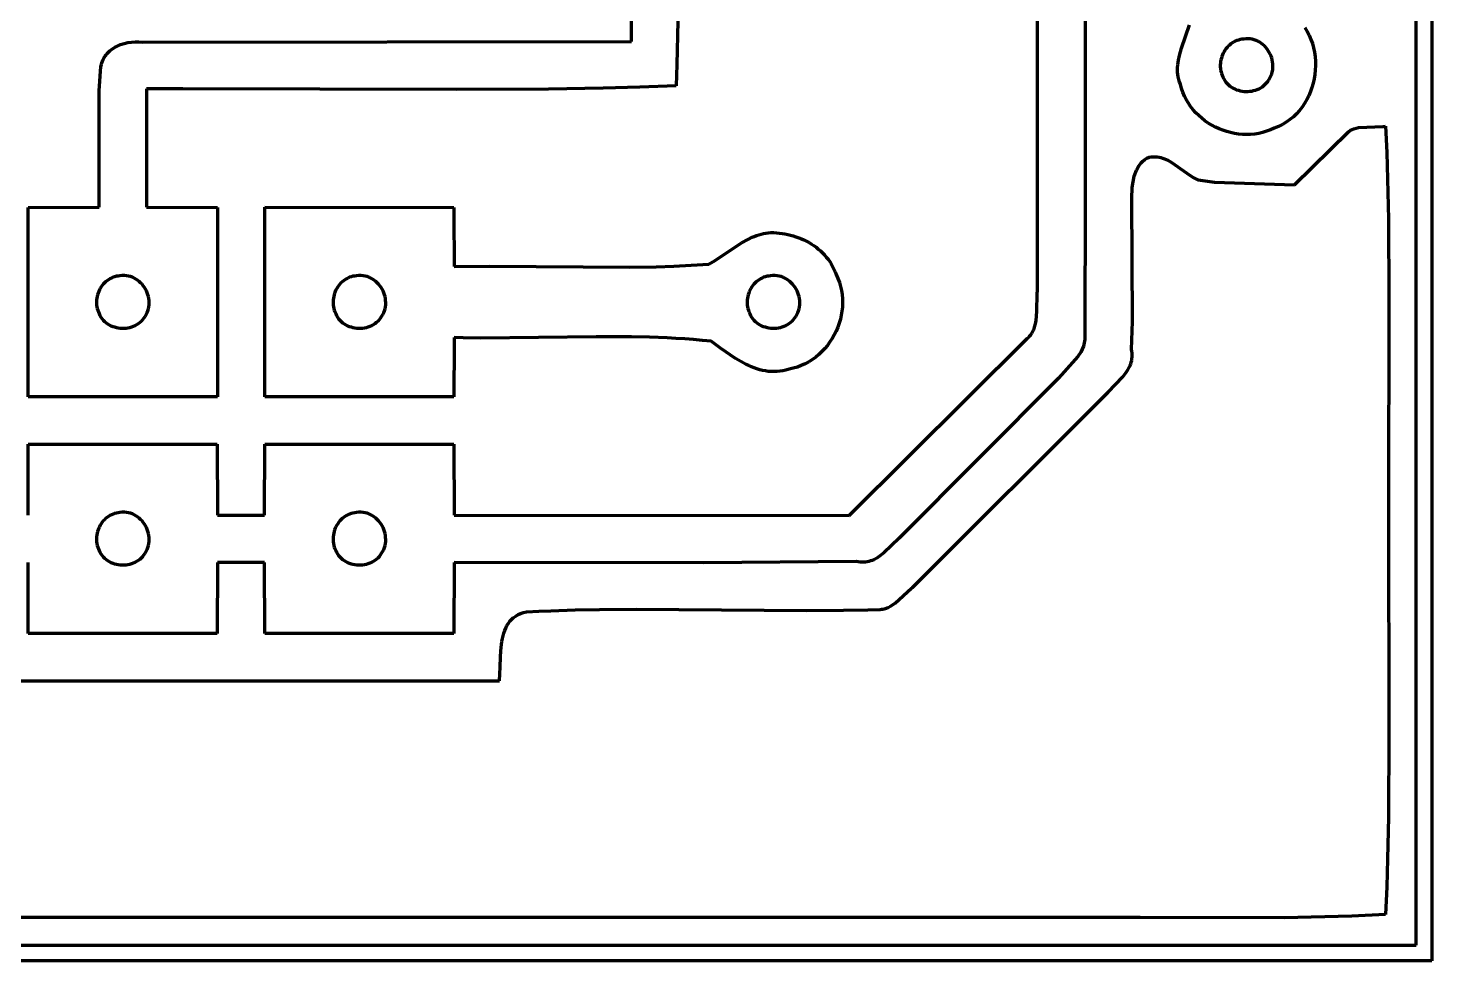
# Model space of a CAD drawing. Header units: millimetres. Extents: x 0.5 to 14.1, y 0 to 14.9.
# Drawn here: x 9.153 to 14.097, y 0.028 to 3.312 of the extents above; entities that cross this region are included whole.
import ezdxf

# ---------------------------------------------------------------- set-up
doc = ezdxf.new("R2010")
doc.units = ezdxf.units.MM
doc.layers.add('color#000000ff', color=7, linetype='CONTINUOUS', lineweight=100)

msp = doc.modelspace()

# ---------------------------------------------------------------- linework, layer by layer
at = {"layer": 'color#000000ff'}
for p, q in [((14.0972, 14.8611), (14.0972, 0.0278)), ((14.0416, 0.0834), (14.0416, 14.8055)), ((12.7084, 2.3884), (12.707, 9.6083)), ((12.8789, 9.5881), (12.8754, 2.7295)), ((11.2778, 3.2639), (11.2777, 5.4163)), ((11.4409, 3.3365), (11.4376, 3.184)), ((13.2151, 3.2405), (13.2439, 3.3236)), ((13.6501, 3.3136), (13.6581, 3.3001)), ((9.5555, 3.2616), (11.2778, 3.2639)), ((13.4043, 3.2652), (13.3989, 3.2624)), ((13.41, 3.2676), (13.4043, 3.2652)), ((13.4159, 3.2695), (13.41, 3.2676)), ((13.4219, 3.2711), (13.4159, 3.2695)), ((13.4282, 3.2721), (13.4219, 3.2711)), ((13.4347, 3.2727), (13.4282, 3.2721)), ((13.4424, 3.2736), (13.4347, 3.2727)), ((13.45, 3.2737), (13.4424, 3.2736)), ((13.4574, 3.2732), (13.45, 3.2737)), ((13.4645, 3.2721), (13.4574, 3.2732)), ((13.4715, 3.2703), (13.4645, 3.2721)), ((13.4782, 3.2679), (13.4715, 3.2703)), ((13.4846, 3.265), (13.4782, 3.2679)), ((13.4908, 3.2616), (13.4846, 3.265)), ((13.6581, 3.3001), (13.6651, 3.2861)), ((13.6651, 3.2861), (13.6711, 3.2716)), ((13.6711, 3.2716), (13.6762, 3.2568)), ((9.4234, 3.2126), (9.4271, 3.2177)), ((9.4271, 3.2177), (9.4311, 3.2225)), ((9.4311, 3.2225), (9.4354, 3.227)), ((9.4354, 3.227), (9.44, 3.2313)), ((9.44, 3.2313), (9.4449, 3.2353)), ((9.4449, 3.2353), (9.45, 3.239)), ((9.45, 3.239), (9.4553, 3.2424)), ((9.4553, 3.2424), (9.4609, 3.2456)), ((9.4609, 3.2456), (9.4666, 3.2485)), ((9.4666, 3.2485), (9.4786, 3.2535)), ((9.4786, 3.2535), (9.4911, 3.2575)), ((9.4911, 3.2575), (9.5039, 3.2604)), ((9.5039, 3.2604), (9.5169, 3.2622)), ((9.5169, 3.2622), (9.53, 3.2631)), ((9.53, 3.2631), (9.5429, 3.2628)), ((9.5429, 3.2628), (9.5555, 3.2616)), ((13.2042, 3.1987), (13.2078, 3.2154)), ((13.2078, 3.2154), (13.2151, 3.2405)), ((13.3595, 3.2174), (13.3573, 3.2117)), ((13.3621, 3.2229), (13.3595, 3.2174)), ((13.365, 3.2283), (13.3621, 3.2229)), ((13.3682, 3.2335), (13.365, 3.2283)), ((13.3718, 3.2385), (13.3682, 3.2335)), ((13.3756, 3.2432), (13.3718, 3.2385)), ((13.3797, 3.2476), (13.3756, 3.2432)), ((13.3841, 3.2518), (13.3797, 3.2476)), ((13.3888, 3.2557), (13.3841, 3.2518)), ((13.3937, 3.2592), (13.3888, 3.2557)), ((13.3989, 3.2624), (13.3937, 3.2592)), ((13.4967, 3.2577), (13.4908, 3.2616)), ((13.5022, 3.2533), (13.4967, 3.2577)), ((13.5074, 3.2486), (13.5022, 3.2533)), ((13.5123, 3.2434), (13.5074, 3.2486)), ((13.5167, 3.2379), (13.5123, 3.2434)), ((13.5208, 3.2321), (13.5167, 3.2379)), ((13.5245, 3.226), (13.5208, 3.2321)), ((13.5278, 3.2197), (13.5245, 3.226)), ((13.5306, 3.2131), (13.5278, 3.2197)), ((13.6762, 3.2568), (13.6803, 3.2417)), ((13.6803, 3.2417), (13.6834, 3.2263)), ((13.6834, 3.2263), (13.6855, 3.2108)), ((9.4035, 3.0911), (9.4093, 3.1763)), ((9.4093, 3.1763), (9.4106, 3.183)), ((9.4106, 3.183), (9.4123, 3.1895)), ((9.4123, 3.1895), (9.4145, 3.1957)), ((9.4145, 3.1957), (9.4171, 3.2016)), ((9.4171, 3.2016), (9.42, 3.2072)), ((9.42, 3.2072), (9.4234, 3.2126)), ((11.4376, 3.184), (11.4355, 3.1078)), ((13.2012, 3.165), (13.2013, 3.1734)), ((13.2015, 3.1565), (13.2012, 3.165)), ((13.2013, 3.1734), (13.2019, 3.1819)), ((13.2019, 3.1819), (13.2029, 3.1903)), ((13.2029, 3.1903), (13.2042, 3.1987)), ((13.3521, 3.1878), (13.3517, 3.1817)), ((13.3517, 3.1817), (13.3518, 3.1756)), ((13.3518, 3.1756), (13.3522, 3.1695)), ((13.3528, 3.1939), (13.3521, 3.1878)), ((13.3522, 3.1695), (13.3531, 3.1634)), ((13.3539, 3.1999), (13.3528, 3.1939)), ((13.3555, 3.2059), (13.3539, 3.1999)), ((13.3573, 3.2117), (13.3555, 3.2059)), ((13.5329, 3.2064), (13.5306, 3.2131)), ((13.5348, 3.1995), (13.5329, 3.2064)), ((13.5362, 3.1925), (13.5348, 3.1995)), ((13.537, 3.1854), (13.5362, 3.1925)), ((13.5363, 3.1641), (13.5371, 3.1712)), ((13.5373, 3.1783), (13.537, 3.1854)), ((13.5371, 3.1712), (13.5373, 3.1783)), ((13.6855, 3.2108), (13.6868, 3.1952)), ((13.687, 3.1795), (13.6864, 3.1639)), ((13.6868, 3.1952), (13.687, 3.1795)), ((13.2024, 3.148), (13.2015, 3.1565)), ((13.2038, 3.1395), (13.2024, 3.148)), ((13.2057, 3.1309), (13.2038, 3.1395)), ((13.2083, 3.1224), (13.2057, 3.1309)), ((13.2116, 3.1138), (13.2083, 3.1224)), ((13.3531, 3.1634), (13.3545, 3.1574)), ((13.3545, 3.1574), (13.3562, 3.1514)), ((13.3562, 3.1514), (13.3585, 3.1456)), ((13.3585, 3.1456), (13.3612, 3.1398)), ((13.3612, 3.1398), (13.3641, 3.1334)), ((13.3641, 3.1334), (13.3675, 3.1274)), ((13.3675, 3.1274), (13.3714, 3.1218)), ((13.3714, 3.1218), (13.3758, 3.1167)), ((13.3758, 3.1167), (13.3805, 3.1119)), ((13.5103, 3.1137), (13.5149, 3.1186)), ((13.5149, 3.1186), (13.5191, 3.124)), ((13.5191, 3.124), (13.5229, 3.1299)), ((13.5229, 3.1299), (13.5269, 3.1364)), ((13.5269, 3.1364), (13.5302, 3.1431)), ((13.5302, 3.1431), (13.5328, 3.15)), ((13.5328, 3.15), (13.5349, 3.157)), ((13.5349, 3.157), (13.5363, 3.1641)), ((13.6789, 3.1176), (13.6746, 3.1026)), ((13.6823, 3.1328), (13.6789, 3.1176)), ((13.6848, 3.1483), (13.6823, 3.1328)), ((13.6864, 3.1639), (13.6848, 3.1483)), ((9.4027, 2.681), (9.4035, 3.0911)), ((9.6978, 3.0982), (9.5691, 3.0972)), ((9.5691, 3.0972), (9.5691, 2.6814)), ((10.6633, 3.0956), (9.6978, 3.0982)), ((10.9851, 3.0971), (10.6633, 3.0956)), ((11.1782, 3.1002), (10.9851, 3.0971)), ((11.3068, 3.1034), (11.1782, 3.1002)), ((11.4355, 3.1078), (11.3068, 3.1034)), ((13.2153, 3.0995), (13.2116, 3.1138)), ((13.2199, 3.0858), (13.2153, 3.0995)), ((13.2255, 3.0725), (13.2199, 3.0858)), ((13.232, 3.0597), (13.2255, 3.0725)), ((13.3805, 3.1119), (13.3856, 3.1076)), ((13.3856, 3.1076), (13.391, 3.1038)), ((13.391, 3.1038), (13.3968, 3.1004)), ((13.3968, 3.1004), (13.4028, 3.0974)), ((13.4028, 3.0974), (13.409, 3.0948)), ((13.409, 3.0948), (13.4154, 3.0927)), ((13.4154, 3.0927), (13.422, 3.091)), ((13.422, 3.091), (13.4287, 3.0897)), ((13.4287, 3.0897), (13.4354, 3.0889)), ((13.4354, 3.0889), (13.4422, 3.0886)), ((13.4422, 3.0886), (13.4491, 3.0886)), ((13.4491, 3.0886), (13.4559, 3.0891)), ((13.4559, 3.0891), (13.4626, 3.0901)), ((13.4626, 3.0901), (13.4693, 3.0915)), ((13.4693, 3.0915), (13.4758, 3.0933)), ((13.4758, 3.0933), (13.4822, 3.0956)), ((13.4822, 3.0956), (13.4883, 3.0983)), ((13.4883, 3.0983), (13.4943, 3.1015)), ((13.4943, 3.1015), (13.4999, 3.1051)), ((13.4999, 3.1051), (13.5053, 3.1091)), ((13.5053, 3.1091), (13.5103, 3.1137)), ((13.6634, 3.0736), (13.6565, 3.0598)), ((13.6694, 3.0879), (13.6634, 3.0736)), ((13.6746, 3.1026), (13.6694, 3.0879)), ((13.2393, 3.0474), (13.232, 3.0597)), ((13.2474, 3.0356), (13.2393, 3.0474)), ((13.2562, 3.0244), (13.2474, 3.0356)), ((13.2656, 3.0138), (13.2562, 3.0244)), ((13.6306, 3.0216), (13.6202, 3.0102)), ((13.64, 3.0337), (13.6306, 3.0216)), ((13.6487, 3.0465), (13.64, 3.0337)), ((13.6565, 3.0598), (13.6487, 3.0465)), ((13.2758, 3.0037), (13.2656, 3.0138)), ((13.2865, 2.9943), (13.2758, 3.0037)), ((13.2978, 2.9855), (13.2865, 2.9943)), ((13.3095, 2.9774), (13.2978, 2.9855)), ((13.3218, 2.97), (13.3095, 2.9774)), ((13.3344, 2.9632), (13.3218, 2.97)), ((13.5708, 2.9727), (13.5564, 2.9657)), ((13.5844, 2.9807), (13.5708, 2.9727)), ((13.5971, 2.9897), (13.5844, 2.9807)), ((13.6091, 2.9995), (13.5971, 2.9897)), ((13.6202, 3.0102), (13.6091, 2.9995)), ((13.3474, 2.9572), (13.3344, 2.9632)), ((13.3607, 2.9519), (13.3474, 2.9572)), ((13.3743, 2.9474), (13.3607, 2.9519)), ((13.3881, 2.9436), (13.3743, 2.9474)), ((13.4021, 2.9407), (13.3881, 2.9436)), ((13.4162, 2.9386), (13.4021, 2.9407)), ((13.4304, 2.9373), (13.4162, 2.9386)), ((13.4446, 2.9368), (13.4304, 2.9373)), ((13.4588, 2.9373), (13.4446, 2.9368)), ((13.473, 2.9387), (13.4588, 2.9373)), ((13.487, 2.941), (13.473, 2.9387)), ((13.5009, 2.9442), (13.487, 2.941)), ((13.5146, 2.9484), (13.5009, 2.9442)), ((13.5281, 2.9536), (13.5146, 2.9484)), ((13.5413, 2.9598), (13.5281, 2.9536)), ((13.5564, 2.9657), (13.5413, 2.9598)), ((13.6133, 2.7593), (13.8033, 2.9463)), ((13.8033, 2.9463), (13.8108, 2.9523)), ((13.8108, 2.9523), (13.8224, 2.9575)), ((13.8224, 2.9575), (13.8387, 2.9619)), ((13.8387, 2.9619), (13.9253, 2.9656)), ((13.9253, 2.9656), (13.9337, 2.9665)), ((13.9337, 2.9665), (13.9379, 2.8731)), ((13.9379, 2.8731), (13.9411, 2.7797)), ((13.0561, 2.8112), (13.0647, 2.8267)), ((13.0647, 2.8267), (13.0728, 2.8371)), ((13.0728, 2.8371), (13.0789, 2.8433)), ((13.0789, 2.8433), (13.0858, 2.8489)), ((13.0858, 2.8489), (13.0933, 2.8537)), ((13.0933, 2.8537), (13.1015, 2.8577)), ((13.1015, 2.8577), (13.1088, 2.8586)), ((13.1088, 2.8586), (13.1159, 2.8589)), ((13.1159, 2.8589), (13.1228, 2.8587)), ((13.1228, 2.8587), (13.1295, 2.8581)), ((13.1295, 2.8581), (13.1361, 2.857)), ((13.1361, 2.857), (13.1425, 2.8556)), ((13.1425, 2.8556), (13.1487, 2.8537)), ((13.1487, 2.8537), (13.1549, 2.8516)), ((13.1549, 2.8516), (13.1668, 2.8463)), ((13.1668, 2.8463), (13.1783, 2.8399)), ((13.1783, 2.8399), (13.2334, 2.8008)), ((13.042, 2.7506), (13.0484, 2.7901)), ((13.0484, 2.7901), (13.0561, 2.8112)), ((13.2334, 2.8008), (13.2561, 2.7861)), ((13.2561, 2.7861), (13.2679, 2.7798)), ((13.2679, 2.7798), (13.274, 2.7771)), ((13.274, 2.7771), (13.332, 2.7694)), ((13.332, 2.7694), (13.6133, 2.7593)), ((13.9411, 2.7797), (13.9442, 2.6395)), ((12.8754, 2.7295), (12.875, 2.2214)), ((13.0408, 2.7113), (13.042, 2.7506)), ((9.1528, 2.6801), (9.4027, 2.681)), ((9.1528, 2.0139), (9.1528, 2.6801)), ((9.5691, 2.6814), (9.8195, 2.6801)), ((9.8195, 2.6801), (9.8194, 2.0139)), ((9.9861, 2.0139), (9.9862, 2.6806)), ((9.9862, 2.6806), (10.6522, 2.6805)), ((10.6522, 2.6805), (10.6522, 2.6749)), ((10.6522, 2.6749), (10.6522, 2.669)), ((13.0422, 2.2789), (13.0408, 2.7113)), ((10.6522, 2.669), (10.6523, 2.6562)), ((10.6523, 2.6562), (10.6524, 2.6424)), ((10.6524, 2.6424), (10.6527, 2.6123)), ((13.9442, 2.6395), (13.9459, 2.3591)), ((10.6527, 2.6123), (10.6534, 2.5176)), ((11.6873, 2.5677), (11.7025, 2.575)), ((11.7025, 2.575), (11.7102, 2.5783)), ((11.7102, 2.5783), (11.7181, 2.5813)), ((11.7181, 2.5813), (11.7261, 2.5839)), ((11.7261, 2.5839), (11.7342, 2.5863)), ((11.7342, 2.5863), (11.7425, 2.5882)), ((11.7425, 2.5882), (11.7509, 2.5898)), ((11.7509, 2.5898), (11.7595, 2.591)), ((11.7595, 2.591), (11.7683, 2.5917)), ((11.7683, 2.5917), (11.7783, 2.5915)), ((11.7783, 2.5915), (11.7883, 2.591)), ((11.7883, 2.591), (11.7983, 2.5901)), ((11.7983, 2.5901), (11.8082, 2.5888)), ((11.8082, 2.5888), (11.8182, 2.5872)), ((11.8182, 2.5872), (11.8281, 2.5852)), ((11.8281, 2.5852), (11.8379, 2.5828)), ((11.8379, 2.5828), (11.8477, 2.5801)), ((11.8477, 2.5801), (11.8573, 2.577)), ((11.8573, 2.577), (11.8668, 2.5736)), ((11.8668, 2.5736), (11.8762, 2.5698)), ((11.5722, 2.4934), (11.6651, 2.5551)), ((11.6651, 2.5551), (11.6873, 2.5677)), ((11.8762, 2.5698), (11.8854, 2.5657)), ((11.8854, 2.5657), (11.8944, 2.5613)), ((11.8944, 2.5613), (11.9032, 2.5564)), ((11.9032, 2.5564), (11.9118, 2.5513)), ((11.9118, 2.5513), (11.9201, 2.5458)), ((11.9201, 2.5458), (11.9282, 2.5399)), ((11.9282, 2.5399), (11.936, 2.5338)), ((11.936, 2.5338), (11.9436, 2.5273)), ((11.9436, 2.5273), (11.9508, 2.5204)), ((10.6534, 2.5176), (10.6535, 2.5033)), ((10.6535, 2.5033), (10.6536, 2.49)), ((10.6536, 2.49), (10.6537, 2.4838)), ((10.6537, 2.4838), (10.6537, 2.4779)), ((10.6537, 2.4779), (10.6538, 2.4723)), ((10.6538, 2.4723), (10.7774, 2.4737)), ((10.7774, 2.4737), (11.2722, 2.47)), ((11.3648, 2.4716), (11.4266, 2.4737)), ((11.4266, 2.4737), (11.4883, 2.4768)), ((11.4883, 2.4768), (11.55, 2.4811)), ((11.55, 2.4811), (11.5722, 2.4934)), ((11.9508, 2.5204), (11.9577, 2.5132)), ((11.9577, 2.5132), (11.9642, 2.5057)), ((11.9642, 2.5057), (11.9704, 2.4979)), ((11.9704, 2.4979), (11.9761, 2.4897)), ((11.9761, 2.4897), (11.9815, 2.4812)), ((11.9815, 2.4812), (11.9865, 2.4724)), ((11.9865, 2.4724), (11.991, 2.4633)), ((9.4354, 2.4259), (9.4305, 2.4223)), ((9.4406, 2.429), (9.4354, 2.4259)), ((9.446, 2.4318), (9.4406, 2.429)), ((9.4517, 2.4342), (9.446, 2.4318)), ((9.4575, 2.4362), (9.4517, 2.4342)), ((9.4636, 2.4377), (9.4575, 2.4362)), ((9.4699, 2.4388), (9.4636, 2.4377)), ((9.4763, 2.4394), (9.4699, 2.4388)), ((9.4841, 2.4402), (9.4763, 2.4394)), ((9.4917, 2.4404), (9.4841, 2.4402)), ((9.499, 2.4399), (9.4917, 2.4404)), ((9.5062, 2.4387), (9.499, 2.4399)), ((9.5132, 2.437), (9.5062, 2.4387)), ((9.5199, 2.4346), (9.5132, 2.437)), ((9.5263, 2.4317), (9.5199, 2.4346)), ((9.5325, 2.4283), (9.5263, 2.4317)), ((9.5383, 2.4244), (9.5325, 2.4283)), ((9.5439, 2.42), (9.5383, 2.4244)), ((10.2687, 2.4259), (10.2638, 2.4223)), ((10.2739, 2.429), (10.2687, 2.4259)), ((10.2793, 2.4318), (10.2739, 2.429)), ((10.285, 2.4342), (10.2793, 2.4318)), ((10.2909, 2.4362), (10.285, 2.4342)), ((10.2969, 2.4377), (10.2909, 2.4362)), ((10.3032, 2.4388), (10.2969, 2.4377)), ((10.3097, 2.4394), (10.3032, 2.4388)), ((10.3174, 2.4402), (10.3097, 2.4394)), ((10.325, 2.4404), (10.3174, 2.4402)), ((10.3324, 2.4399), (10.325, 2.4404)), ((10.3395, 2.4387), (10.3324, 2.4399)), ((10.3465, 2.437), (10.3395, 2.4387)), ((10.3532, 2.4346), (10.3465, 2.437)), ((10.3596, 2.4317), (10.3532, 2.4346)), ((10.3658, 2.4283), (10.3596, 2.4317)), ((10.3717, 2.4244), (10.3658, 2.4283)), ((10.3772, 2.42), (10.3717, 2.4244)), ((11.2722, 2.47), (11.3648, 2.4716)), ((11.7271, 2.4259), (11.7221, 2.4223)), ((11.7322, 2.429), (11.7271, 2.4259)), ((11.7377, 2.4318), (11.7322, 2.429)), ((11.7433, 2.4342), (11.7377, 2.4318)), ((11.7492, 2.4362), (11.7433, 2.4342)), ((11.7553, 2.4377), (11.7492, 2.4362)), ((11.7615, 2.4388), (11.7553, 2.4377)), ((11.768, 2.4394), (11.7615, 2.4388)), ((11.7758, 2.4402), (11.768, 2.4394)), ((11.7833, 2.4404), (11.7758, 2.4402)), ((11.7907, 2.4399), (11.7833, 2.4404)), ((11.7979, 2.4387), (11.7907, 2.4399)), ((11.8048, 2.437), (11.7979, 2.4387)), ((11.8115, 2.4346), (11.8048, 2.437)), ((11.818, 2.4317), (11.8115, 2.4346)), ((11.8241, 2.4283), (11.818, 2.4317)), ((11.83, 2.4244), (11.8241, 2.4283)), ((11.8355, 2.42), (11.83, 2.4244)), ((11.991, 2.4633), (11.995, 2.4538)), ((11.995, 2.4538), (11.9986, 2.4441)), ((11.9986, 2.4441), (12.005, 2.4304)), ((12.005, 2.4304), (12.0103, 2.4165)), ((9.399, 2.3784), (9.3971, 2.3725)), ((9.4012, 2.3841), (9.399, 2.3784)), ((9.4038, 2.3896), (9.4012, 2.3841)), ((9.4067, 2.395), (9.4038, 2.3896)), ((9.4099, 2.4002), (9.4067, 2.395)), ((9.4134, 2.4051), (9.4099, 2.4002)), ((9.4173, 2.4099), (9.4134, 2.4051)), ((9.4214, 2.4143), (9.4173, 2.4099)), ((9.4258, 2.4185), (9.4214, 2.4143)), ((9.4305, 2.4223), (9.4258, 2.4185)), ((9.5491, 2.4152), (9.5439, 2.42)), ((9.5539, 2.4101), (9.5491, 2.4152)), ((9.5584, 2.4046), (9.5539, 2.4101)), ((9.5625, 2.3988), (9.5584, 2.4046)), ((9.5662, 2.3927), (9.5625, 2.3988)), ((9.5695, 2.3864), (9.5662, 2.3927)), ((9.5723, 2.3798), (9.5695, 2.3864)), ((9.5746, 2.3731), (9.5723, 2.3798)), ((10.2323, 2.3784), (10.2305, 2.3725)), ((10.2345, 2.3841), (10.2323, 2.3784)), ((10.2371, 2.3896), (10.2345, 2.3841)), ((10.24, 2.395), (10.2371, 2.3896)), ((10.2432, 2.4002), (10.24, 2.395)), ((10.2468, 2.4051), (10.2432, 2.4002)), ((10.2506, 2.4099), (10.2468, 2.4051)), ((10.2547, 2.4143), (10.2506, 2.4099)), ((10.2591, 2.4185), (10.2547, 2.4143)), ((10.2638, 2.4223), (10.2591, 2.4185)), ((10.3824, 2.4152), (10.3772, 2.42)), ((10.3873, 2.4101), (10.3824, 2.4152)), ((10.3918, 2.4046), (10.3873, 2.4101)), ((10.3958, 2.3988), (10.3918, 2.4046)), ((10.3995, 2.3927), (10.3958, 2.3988)), ((10.4028, 2.3864), (10.3995, 2.3927)), ((10.4056, 2.3798), (10.4028, 2.3864)), ((10.408, 2.3731), (10.4056, 2.3798)), ((11.6907, 2.3784), (11.6888, 2.3725)), ((11.6929, 2.3841), (11.6907, 2.3784)), ((11.6954, 2.3896), (11.6929, 2.3841)), ((11.6983, 2.395), (11.6954, 2.3896)), ((11.7016, 2.4002), (11.6983, 2.395)), ((11.7051, 2.4051), (11.7016, 2.4002)), ((11.7089, 2.4099), (11.7051, 2.4051)), ((11.713, 2.4143), (11.7089, 2.4099)), ((11.7174, 2.4185), (11.713, 2.4143)), ((11.7221, 2.4223), (11.7174, 2.4185)), ((11.8407, 2.4152), (11.8355, 2.42)), ((11.8456, 2.4101), (11.8407, 2.4152)), ((11.8501, 2.4046), (11.8456, 2.4101)), ((11.8542, 2.3988), (11.8501, 2.4046)), ((11.8579, 2.3927), (11.8542, 2.3988)), ((11.8611, 2.3864), (11.8579, 2.3927)), ((11.8639, 2.3798), (11.8611, 2.3864)), ((11.8663, 2.3731), (11.8639, 2.3798)), ((12.0103, 2.4165), (12.0145, 2.4024)), ((12.0145, 2.4024), (12.0178, 2.388)), ((12.0178, 2.388), (12.02, 2.3735)), ((12.02, 2.3735), (12.0213, 2.359)), ((12.7055, 2.3141), (12.7069, 2.3767)), ((12.7069, 2.3767), (12.7084, 2.3884)), ((9.3937, 2.3545), (9.3934, 2.3484)), ((9.3934, 2.3484), (9.3934, 2.3423)), ((9.3934, 2.3423), (9.3939, 2.3361)), ((9.3945, 2.3606), (9.3937, 2.3545)), ((9.3939, 2.3361), (9.3948, 2.3301)), ((9.3956, 2.3666), (9.3945, 2.3606)), ((9.3948, 2.3301), (9.3961, 2.324)), ((9.3971, 2.3725), (9.3956, 2.3666)), ((9.3961, 2.324), (9.3979, 2.3181)), ((9.5765, 2.3662), (9.5746, 2.3731)), ((9.5779, 2.3592), (9.5765, 2.3662)), ((9.5765, 2.3237), (9.5779, 2.3307)), ((9.5787, 2.3521), (9.5779, 2.3592)), ((9.5779, 2.3307), (9.5788, 2.3378)), ((9.579, 2.345), (9.5787, 2.3521)), ((9.5788, 2.3378), (9.579, 2.345)), ((10.2271, 2.3545), (10.2267, 2.3484)), ((10.2267, 2.3484), (10.2268, 2.3423)), ((10.2268, 2.3423), (10.2272, 2.3361)), ((10.2278, 2.3606), (10.2271, 2.3545)), ((10.2272, 2.3361), (10.2281, 2.3301)), ((10.229, 2.3666), (10.2278, 2.3606)), ((10.2281, 2.3301), (10.2295, 2.324)), ((10.2305, 2.3725), (10.229, 2.3666)), ((10.2295, 2.324), (10.2312, 2.3181)), ((10.4098, 2.3662), (10.408, 2.3731)), ((10.4112, 2.3592), (10.4098, 2.3662)), ((10.4099, 2.3237), (10.4113, 2.3307)), ((10.412, 2.3521), (10.4112, 2.3592)), ((10.4113, 2.3307), (10.4121, 2.3378)), ((10.4123, 2.345), (10.412, 2.3521)), ((10.4121, 2.3378), (10.4123, 2.345)), ((11.6854, 2.3545), (11.6851, 2.3484)), ((11.6851, 2.3484), (11.6851, 2.3423)), ((11.6851, 2.3423), (11.6856, 2.3361)), ((11.6862, 2.3606), (11.6854, 2.3545)), ((11.6856, 2.3361), (11.6865, 2.3301)), ((11.6873, 2.3666), (11.6862, 2.3606)), ((11.6865, 2.3301), (11.6878, 2.324)), ((11.6888, 2.3725), (11.6873, 2.3666)), ((11.6878, 2.324), (11.6896, 2.3181)), ((11.8681, 2.3662), (11.8663, 2.3731)), ((11.8695, 2.3592), (11.8681, 2.3662)), ((11.8682, 2.3237), (11.8696, 2.3307)), ((11.8704, 2.3521), (11.8695, 2.3592)), ((11.8696, 2.3307), (11.8704, 2.3378)), ((11.8707, 2.345), (11.8704, 2.3521)), ((11.8704, 2.3378), (11.8707, 2.345)), ((12.0209, 2.3297), (12.0193, 2.3152)), ((12.0216, 2.3444), (12.0209, 2.3297)), ((12.0213, 2.359), (12.0216, 2.3444)), ((13.9459, 2.3591), (13.9445, 1.6111)), ((9.3979, 2.3181), (9.4001, 2.3122)), ((9.4001, 2.3122), (9.4028, 2.3065)), ((9.4028, 2.3065), (9.4058, 2.3001)), ((9.4058, 2.3001), (9.4092, 2.294)), ((9.4092, 2.294), (9.4131, 2.2885)), ((9.4131, 2.2885), (9.4174, 2.2833)), ((9.4174, 2.2833), (9.4222, 2.2786)), ((9.4222, 2.2786), (9.4273, 2.2743)), ((9.5416, 2.2717), (9.547, 2.2758)), ((9.547, 2.2758), (9.552, 2.2803)), ((9.552, 2.2803), (9.5566, 2.2853)), ((9.5566, 2.2853), (9.5608, 2.2907)), ((9.5608, 2.2907), (9.5646, 2.2966)), ((9.5646, 2.2966), (9.5686, 2.3031)), ((9.5686, 2.3031), (9.5719, 2.3098)), ((9.5719, 2.3098), (9.5745, 2.3167)), ((9.5745, 2.3167), (9.5765, 2.3237)), ((10.2312, 2.3181), (10.2335, 2.3122)), ((10.2335, 2.3122), (10.2362, 2.3065)), ((10.2362, 2.3065), (10.2391, 2.3001)), ((10.2391, 2.3001), (10.2425, 2.294)), ((10.2425, 2.294), (10.2464, 2.2885)), ((10.2464, 2.2885), (10.2508, 2.2833)), ((10.2508, 2.2833), (10.2555, 2.2786)), ((10.2555, 2.2786), (10.2606, 2.2743)), ((10.3749, 2.2717), (10.3803, 2.2758)), ((10.3803, 2.2758), (10.3853, 2.2803)), ((10.3853, 2.2803), (10.3899, 2.2853)), ((10.3899, 2.2853), (10.3942, 2.2907)), ((10.3942, 2.2907), (10.3979, 2.2966)), ((10.3979, 2.2966), (10.4019, 2.3031)), ((10.4019, 2.3031), (10.4052, 2.3098)), ((10.4052, 2.3098), (10.4078, 2.3167)), ((10.4078, 2.3167), (10.4099, 2.3237)), ((11.6896, 2.3181), (11.6918, 2.3122)), ((11.6918, 2.3122), (11.6945, 2.3065)), ((11.6945, 2.3065), (11.6974, 2.3001)), ((11.6974, 2.3001), (11.7009, 2.294)), ((11.7009, 2.294), (11.7048, 2.2885)), ((11.7048, 2.2885), (11.7091, 2.2833)), ((11.7091, 2.2833), (11.7138, 2.2786)), ((11.7138, 2.2786), (11.7189, 2.2743)), ((11.8333, 2.2717), (11.8386, 2.2758)), ((11.8386, 2.2758), (11.8436, 2.2803)), ((11.8436, 2.2803), (11.8483, 2.2853)), ((11.8483, 2.2853), (11.8525, 2.2907)), ((11.8525, 2.2907), (11.8563, 2.2966)), ((11.8563, 2.2966), (11.8602, 2.3031)), ((11.8602, 2.3031), (11.8635, 2.3098)), ((11.8635, 2.3098), (11.8662, 2.3167)), ((11.8662, 2.3167), (11.8682, 2.3237)), ((12.0136, 2.2864), (12.0094, 2.2723)), ((12.0169, 2.3007), (12.0136, 2.2864)), ((12.0193, 2.3152), (12.0169, 2.3007)), ((12.7011, 2.2706), (12.7033, 2.2827)), ((12.7033, 2.2827), (12.7055, 2.3141)), ((13.0388, 2.1807), (13.0422, 2.2789)), ((9.4273, 2.2743), (9.4327, 2.2705)), ((9.4327, 2.2705), (9.4385, 2.267)), ((9.4385, 2.267), (9.4444, 2.264)), ((9.4444, 2.264), (9.4507, 2.2615)), ((9.4507, 2.2615), (9.4571, 2.2594)), ((9.4571, 2.2594), (9.4636, 2.2577)), ((9.4636, 2.2577), (9.4703, 2.2564)), ((9.4703, 2.2564), (9.4771, 2.2556)), ((9.4771, 2.2556), (9.4839, 2.2552)), ((9.4839, 2.2552), (9.4908, 2.2553)), ((9.4908, 2.2553), (9.4976, 2.2558)), ((9.4976, 2.2558), (9.5043, 2.2567)), ((9.5043, 2.2567), (9.511, 2.2581)), ((9.511, 2.2581), (9.5175, 2.26)), ((9.5175, 2.26), (9.5239, 2.2622)), ((9.5239, 2.2622), (9.53, 2.265)), ((9.53, 2.265), (9.5359, 2.2681)), ((9.5359, 2.2681), (9.5416, 2.2717)), ((10.2606, 2.2743), (10.266, 2.2705)), ((10.266, 2.2705), (10.2718, 2.267)), ((10.2718, 2.267), (10.2778, 2.264)), ((10.2778, 2.264), (10.284, 2.2615)), ((10.284, 2.2615), (10.2904, 2.2594)), ((10.2904, 2.2594), (10.297, 2.2577)), ((10.297, 2.2577), (10.3037, 2.2564)), ((10.3037, 2.2564), (10.3104, 2.2556)), ((10.3104, 2.2556), (10.3173, 2.2552)), ((10.3173, 2.2552), (10.3241, 2.2553)), ((10.3241, 2.2553), (10.3309, 2.2558)), ((10.3309, 2.2558), (10.3376, 2.2567)), ((10.3376, 2.2567), (10.3443, 2.2581)), ((10.3443, 2.2581), (10.3508, 2.26)), ((10.3508, 2.26), (10.3572, 2.2622)), ((10.3572, 2.2622), (10.3633, 2.265)), ((10.3633, 2.265), (10.3693, 2.2681)), ((10.3693, 2.2681), (10.3749, 2.2717)), ((11.7189, 2.2743), (11.7244, 2.2705)), ((11.7244, 2.2705), (11.7301, 2.267)), ((11.7301, 2.267), (11.7361, 2.264)), ((11.7361, 2.264), (11.7423, 2.2615)), ((11.7423, 2.2615), (11.7487, 2.2594)), ((11.7487, 2.2594), (11.7553, 2.2577)), ((11.7553, 2.2577), (11.762, 2.2564)), ((11.762, 2.2564), (11.7688, 2.2556)), ((11.7688, 2.2556), (11.7756, 2.2552)), ((11.7756, 2.2552), (11.7824, 2.2553)), ((11.7824, 2.2553), (11.7892, 2.2558)), ((11.7892, 2.2558), (11.796, 2.2567)), ((11.796, 2.2567), (11.8026, 2.2581)), ((11.8026, 2.2581), (11.8092, 2.26)), ((11.8092, 2.26), (11.8155, 2.2622)), ((11.8155, 2.2622), (11.8217, 2.265)), ((11.8217, 2.265), (11.8276, 2.2681)), ((11.8276, 2.2681), (11.8333, 2.2717)), ((11.9922, 2.2317), (11.9849, 2.2189)), ((11.9987, 2.2449), (11.9922, 2.2317)), ((12.0045, 2.2585), (11.9987, 2.2449)), ((12.0094, 2.2723), (12.0045, 2.2585)), ((12.6759, 2.2227), (12.6803, 2.2274)), ((12.6803, 2.2274), (12.6842, 2.2322)), ((12.6842, 2.2322), (12.6878, 2.2372)), ((12.6878, 2.2372), (12.6909, 2.2424)), ((12.6909, 2.2424), (12.6936, 2.2478)), ((12.6936, 2.2478), (12.6959, 2.2533)), ((12.6959, 2.2533), (12.698, 2.2589)), ((12.698, 2.2589), (12.7011, 2.2706)), ((10.6532, 2.184), (10.653, 2.154)), ((10.6533, 2.1979), (10.6532, 2.184)), ((10.6535, 2.2106), (10.6533, 2.1979)), ((10.6536, 2.2221), (10.6535, 2.2165)), ((10.6535, 2.2165), (10.6535, 2.2106)), ((10.6848, 2.2214), (10.6536, 2.2221)), ((10.7472, 2.2206), (10.6848, 2.2214)), ((11.1535, 2.2251), (10.7472, 2.2206)), ((11.2784, 2.2247), (11.1535, 2.2251)), ((11.3408, 2.2233), (11.2784, 2.2247)), ((11.4032, 2.2209), (11.3408, 2.2233)), ((11.4343, 2.2192), (11.4032, 2.2209)), ((11.4654, 2.2172), (11.4343, 2.2192)), ((11.4966, 2.2148), (11.4654, 2.2172)), ((11.5277, 2.2121), (11.4966, 2.2148)), ((11.5587, 2.2089), (11.5277, 2.2121)), ((11.592, 2.1846), (11.5587, 2.2089)), ((11.6445, 2.1486), (11.592, 2.1846)), ((11.9588, 2.1834), (11.9487, 2.1727)), ((11.9682, 2.1947), (11.9588, 2.1834)), ((11.9769, 2.2066), (11.9682, 2.1947)), ((11.9849, 2.2189), (11.9769, 2.2066)), ((12.0445, 1.5953), (12.671, 2.2183)), ((12.671, 2.2183), (12.6759, 2.2227)), ((12.8655, 2.1809), (12.8602, 2.1704)), ((12.8698, 2.1918), (12.8655, 2.1809)), ((12.8715, 2.1974), (12.8698, 2.1918)), ((12.8729, 2.2032), (12.8715, 2.1974)), ((12.8739, 2.2091), (12.8729, 2.2032)), ((12.8746, 2.2152), (12.8739, 2.2091)), ((12.875, 2.2214), (12.8746, 2.2152)), ((13.0402, 2.1737), (13.0388, 2.1807)), ((10.653, 2.154), (10.6521, 2.0593)), ((11.6627, 2.1377), (11.6445, 2.1486)), ((11.6813, 2.1278), (11.6627, 2.1377)), ((11.6907, 2.1233), (11.6813, 2.1278)), ((11.8896, 2.1297), (11.8761, 2.1235)), ((11.9025, 2.1367), (11.8896, 2.1297)), ((11.9149, 2.1446), (11.9025, 2.1367)), ((11.9268, 2.1532), (11.9149, 2.1446)), ((11.9381, 2.1626), (11.9268, 2.1532)), ((11.9487, 2.1727), (11.9381, 2.1626)), ((12.8505, 2.1555), (12.802, 2.101)), ((12.8602, 2.1704), (12.8505, 2.1555)), ((13.0345, 2.1243), (13.0366, 2.13)), ((13.0366, 2.13), (13.0383, 2.1357)), ((13.0383, 2.1357), (13.0397, 2.1417)), ((13.0397, 2.1417), (13.0407, 2.1477)), ((13.041, 2.167), (13.0402, 2.1737)), ((13.0407, 2.1477), (13.0412, 2.154)), ((13.0413, 2.1604), (13.041, 2.167)), ((13.0412, 2.154), (13.0413, 2.1604)), ((11.7003, 2.1191), (11.6907, 2.1233)), ((11.7099, 2.1153), (11.7003, 2.1191)), ((11.7196, 2.112), (11.7099, 2.1153)), ((11.7294, 2.109), (11.7196, 2.112)), ((11.7394, 2.1066), (11.7294, 2.109)), ((11.7494, 2.1046), (11.7394, 2.1066)), ((11.7595, 2.1032), (11.7494, 2.1046)), ((11.7697, 2.1023), (11.7595, 2.1032)), ((11.78, 2.1021), (11.7697, 2.1023)), ((11.7903, 2.1025), (11.78, 2.1021)), ((11.8008, 2.1035), (11.7903, 2.1025)), ((11.8114, 2.1052), (11.8008, 2.1035)), ((11.8221, 2.1077), (11.8114, 2.1052)), ((11.8329, 2.1109), (11.8221, 2.1077)), ((11.8477, 2.1141), (11.8329, 2.1109)), ((11.8622, 2.1183), (11.8477, 2.1141)), ((11.8761, 2.1235), (11.8622, 2.1183)), ((12.7823, 2.0791), (12.2203, 1.5157)), ((12.802, 2.101), (12.7823, 2.0791)), ((12.9565, 2.0297), (13.0082, 2.0834)), ((13.0082, 2.0834), (13.0197, 2.098)), ((13.0197, 2.098), (13.0264, 2.1082)), ((13.0264, 2.1082), (13.0321, 2.1188)), ((13.0321, 2.1188), (13.0345, 2.1243)), ((10.6519, 2.0317), (10.6518, 2.0255)), ((10.652, 2.045), (10.6519, 2.0317)), ((10.6521, 2.0593), (10.652, 2.045)), ((12.268, 1.3428), (12.9565, 2.0297)), ((9.8194, 2.0139), (9.1528, 2.0139)), ((10.6517, 2.014), (9.9861, 2.0139)), ((10.6518, 2.0195), (10.6517, 2.014)), ((10.6518, 2.0255), (10.6518, 2.0195)), ((9.1523, 1.5972), (9.1532, 1.8472)), ((9.1532, 1.8472), (9.8189, 1.8472)), ((9.8189, 1.8472), (9.8199, 1.5972)), ((9.9856, 1.5972), (9.9865, 1.8472)), ((9.9865, 1.8472), (10.6523, 1.8472)), ((10.6523, 1.8472), (10.6532, 1.5972)), ((9.4258, 1.5852), (9.4214, 1.581)), ((9.4305, 1.589), (9.4258, 1.5852)), ((9.4354, 1.5925), (9.4305, 1.589)), ((9.4406, 1.5957), (9.4354, 1.5925)), ((9.446, 1.5985), (9.4406, 1.5957)), ((9.4517, 1.6009), (9.446, 1.5985)), ((9.4575, 1.6029), (9.4517, 1.6009)), ((9.4636, 1.6044), (9.4575, 1.6029)), ((9.4699, 1.6055), (9.4636, 1.6044)), ((9.4763, 1.606), (9.4699, 1.6055)), ((9.4841, 1.6069), (9.4763, 1.606)), ((9.4917, 1.6071), (9.4841, 1.6069)), ((9.499, 1.6066), (9.4917, 1.6071)), ((9.5062, 1.6054), (9.499, 1.6066)), ((9.5132, 1.6036), (9.5062, 1.6054)), ((9.5199, 1.6013), (9.5132, 1.6036)), ((9.5263, 1.5984), (9.5199, 1.6013)), ((9.5325, 1.5949), (9.5263, 1.5984)), ((9.5383, 1.591), (9.5325, 1.5949)), ((9.5439, 1.5867), (9.5383, 1.591)), ((9.5491, 1.5819), (9.5439, 1.5867)), ((9.8199, 1.5972), (9.9856, 1.5972)), ((10.2591, 1.5852), (10.2547, 1.581)), ((10.2638, 1.589), (10.2591, 1.5852)), ((10.2687, 1.5925), (10.2638, 1.589)), ((10.2739, 1.5957), (10.2687, 1.5925)), ((10.2793, 1.5985), (10.2739, 1.5957)), ((10.285, 1.6009), (10.2793, 1.5985)), ((10.2909, 1.6029), (10.285, 1.6009)), ((10.2969, 1.6044), (10.2909, 1.6029)), ((10.3032, 1.6055), (10.2969, 1.6044)), ((10.3097, 1.606), (10.3032, 1.6055)), ((10.3174, 1.6069), (10.3097, 1.606)), ((10.325, 1.6071), (10.3174, 1.6069)), ((10.3324, 1.6066), (10.325, 1.6071)), ((10.3395, 1.6054), (10.3324, 1.6066)), ((10.3465, 1.6036), (10.3395, 1.6054)), ((10.3532, 1.6013), (10.3465, 1.6036)), ((10.3596, 1.5984), (10.3532, 1.6013)), ((10.3658, 1.5949), (10.3596, 1.5984)), ((10.3717, 1.591), (10.3658, 1.5949)), ((10.3772, 1.5867), (10.3717, 1.591)), ((10.3824, 1.5819), (10.3772, 1.5867)), ((10.6532, 1.5972), (12.0445, 1.5953)), ((13.9445, 1.6111), (13.9459, 0.8275)), ((9.3956, 1.5333), (9.3945, 1.5273)), ((9.3971, 1.5392), (9.3956, 1.5333)), ((9.399, 1.545), (9.3971, 1.5392)), ((9.4012, 1.5507), (9.399, 1.545)), ((9.4038, 1.5563), (9.4012, 1.5507)), ((9.4067, 1.5617), (9.4038, 1.5563)), ((9.4099, 1.5668), (9.4067, 1.5617)), ((9.4134, 1.5718), (9.4099, 1.5668)), ((9.4173, 1.5765), (9.4134, 1.5718)), ((9.4214, 1.581), (9.4173, 1.5765)), ((9.5539, 1.5768), (9.5491, 1.5819)), ((9.5584, 1.5713), (9.5539, 1.5768)), ((9.5625, 1.5655), (9.5584, 1.5713)), ((9.5662, 1.5594), (9.5625, 1.5655)), ((9.5695, 1.553), (9.5662, 1.5594)), ((9.5723, 1.5465), (9.5695, 1.553)), ((9.5746, 1.5397), (9.5723, 1.5465)), ((9.5765, 1.5329), (9.5746, 1.5397)), ((9.5779, 1.5259), (9.5765, 1.5329)), ((10.229, 1.5333), (10.2278, 1.5273)), ((10.2305, 1.5392), (10.229, 1.5333)), ((10.2323, 1.545), (10.2305, 1.5392)), ((10.2345, 1.5507), (10.2323, 1.545)), ((10.2371, 1.5563), (10.2345, 1.5507)), ((10.24, 1.5617), (10.2371, 1.5563)), ((10.2432, 1.5668), (10.24, 1.5617)), ((10.2468, 1.5718), (10.2432, 1.5668)), ((10.2506, 1.5765), (10.2468, 1.5718)), ((10.2547, 1.581), (10.2506, 1.5765)), ((10.3873, 1.5768), (10.3824, 1.5819)), ((10.3918, 1.5713), (10.3873, 1.5768)), ((10.3958, 1.5655), (10.3918, 1.5713)), ((10.3995, 1.5594), (10.3958, 1.5655)), ((10.4028, 1.553), (10.3995, 1.5594)), ((10.4056, 1.5465), (10.4028, 1.553)), ((10.408, 1.5397), (10.4056, 1.5465)), ((10.4098, 1.5329), (10.408, 1.5397)), ((10.4112, 1.5259), (10.4098, 1.5329)), ((9.3937, 1.5212), (9.3934, 1.5151)), ((9.3934, 1.5151), (9.3934, 1.5089)), ((9.3934, 1.5089), (9.3939, 1.5028)), ((9.3945, 1.5273), (9.3937, 1.5212)), ((9.3939, 1.5028), (9.3948, 1.4967)), ((9.3948, 1.4967), (9.3961, 1.4907)), ((9.3961, 1.4907), (9.3979, 1.4847)), ((9.3979, 1.4847), (9.4001, 1.4789)), ((9.5745, 1.4833), (9.5765, 1.4903)), ((9.5765, 1.4903), (9.5779, 1.4974)), ((9.5787, 1.5188), (9.5779, 1.5259)), ((9.5779, 1.4974), (9.5788, 1.5045)), ((9.579, 1.5117), (9.5787, 1.5188)), ((9.5788, 1.5045), (9.579, 1.5117)), ((10.2271, 1.5212), (10.2267, 1.5151)), ((10.2267, 1.5151), (10.2268, 1.5089)), ((10.2268, 1.5089), (10.2272, 1.5028)), ((10.2278, 1.5273), (10.2271, 1.5212)), ((10.2272, 1.5028), (10.2281, 1.4967)), ((10.2281, 1.4967), (10.2295, 1.4907)), ((10.2295, 1.4907), (10.2312, 1.4847)), ((10.2312, 1.4847), (10.2335, 1.4789)), ((10.4078, 1.4833), (10.4099, 1.4903)), ((10.4099, 1.4903), (10.4113, 1.4974)), ((10.412, 1.5188), (10.4112, 1.5259)), ((10.4113, 1.4974), (10.4121, 1.5045)), ((10.4123, 1.5117), (10.412, 1.5188)), ((10.4121, 1.5045), (10.4123, 1.5117)), ((12.2203, 1.5157), (12.1666, 1.4641)), ((9.4001, 1.4789), (9.4028, 1.4731)), ((9.4028, 1.4731), (9.4058, 1.4667)), ((9.4058, 1.4667), (9.4092, 1.4607)), ((9.4092, 1.4607), (9.4131, 1.4551)), ((9.4131, 1.4551), (9.4174, 1.45)), ((9.4174, 1.45), (9.4222, 1.4453)), ((9.4222, 1.4453), (9.4273, 1.441)), ((9.4273, 1.441), (9.4327, 1.4371)), ((9.4327, 1.4371), (9.4385, 1.4337)), ((9.53, 1.4316), (9.5359, 1.4348)), ((9.5359, 1.4348), (9.5416, 1.4384)), ((9.5416, 1.4384), (9.547, 1.4425)), ((9.547, 1.4425), (9.552, 1.447)), ((9.552, 1.447), (9.5566, 1.452)), ((9.5566, 1.452), (9.5608, 1.4574)), ((9.5608, 1.4574), (9.5646, 1.4632)), ((9.5646, 1.4632), (9.5686, 1.4698)), ((9.5686, 1.4698), (9.5719, 1.4765)), ((9.5719, 1.4765), (9.5745, 1.4833)), ((10.2335, 1.4789), (10.2362, 1.4731)), ((10.2362, 1.4731), (10.2391, 1.4667)), ((10.2391, 1.4667), (10.2425, 1.4607)), ((10.2425, 1.4607), (10.2464, 1.4551)), ((10.2464, 1.4551), (10.2508, 1.45)), ((10.2508, 1.45), (10.2555, 1.4453)), ((10.2555, 1.4453), (10.2606, 1.441)), ((10.2606, 1.441), (10.266, 1.4371)), ((10.266, 1.4371), (10.2718, 1.4337)), ((10.3633, 1.4316), (10.3693, 1.4348)), ((10.3693, 1.4348), (10.3749, 1.4384)), ((10.3749, 1.4384), (10.3803, 1.4425)), ((10.3803, 1.4425), (10.3853, 1.447)), ((10.3853, 1.447), (10.3899, 1.452)), ((10.3899, 1.452), (10.3942, 1.4574)), ((10.3942, 1.4574), (10.3979, 1.4632)), ((10.3979, 1.4632), (10.4019, 1.4698)), ((10.4019, 1.4698), (10.4052, 1.4765)), ((10.4052, 1.4765), (10.4078, 1.4833)), ((12.1143, 1.434), (12.1083, 1.4327)), ((12.12, 1.4358), (12.1143, 1.434)), ((12.1257, 1.4378), (12.12, 1.4358)), ((12.1312, 1.4402), (12.1257, 1.4378)), ((12.1418, 1.4459), (12.1312, 1.4402)), ((12.152, 1.4526), (12.1418, 1.4459)), ((12.1666, 1.4641), (12.152, 1.4526)), ((9.1533, 1.1806), (9.1524, 1.4306)), ((9.4385, 1.4337), (9.4444, 1.4307)), ((9.4444, 1.4307), (9.4507, 1.4281)), ((9.4507, 1.4281), (9.4571, 1.426)), ((9.4571, 1.426), (9.4636, 1.4243)), ((9.4636, 1.4243), (9.4703, 1.4231)), ((9.4703, 1.4231), (9.4771, 1.4223)), ((9.4771, 1.4223), (9.4839, 1.4219)), ((9.4839, 1.4219), (9.4908, 1.422)), ((9.4908, 1.422), (9.4976, 1.4225)), ((9.4976, 1.4225), (9.5043, 1.4234)), ((9.5043, 1.4234), (9.511, 1.4248)), ((9.511, 1.4248), (9.5175, 1.4266)), ((9.5175, 1.4266), (9.5239, 1.4289)), ((9.5239, 1.4289), (9.53, 1.4316)), ((9.82, 1.4305), (9.819, 1.1805)), ((9.9857, 1.4306), (9.82, 1.4305)), ((9.9866, 1.1806), (9.9857, 1.4306)), ((10.2718, 1.4337), (10.2778, 1.4307)), ((10.2778, 1.4307), (10.284, 1.4281)), ((10.284, 1.4281), (10.2904, 1.426)), ((10.2904, 1.426), (10.297, 1.4243)), ((10.297, 1.4243), (10.3037, 1.4231)), ((10.3037, 1.4231), (10.3104, 1.4223)), ((10.3104, 1.4223), (10.3173, 1.4219)), ((10.3173, 1.4219), (10.3241, 1.422)), ((10.3241, 1.422), (10.3309, 1.4225)), ((10.3309, 1.4225), (10.3376, 1.4234)), ((10.3376, 1.4234), (10.3443, 1.4248)), ((10.3443, 1.4248), (10.3508, 1.4266)), ((10.3508, 1.4266), (10.3572, 1.4289)), ((10.3572, 1.4289), (10.3633, 1.4316)), ((10.6533, 1.4305), (10.6524, 1.1805)), ((11.5322, 1.4295), (10.6533, 1.4305)), ((12.0693, 1.4336), (11.5322, 1.4295)), ((12.0763, 1.4323), (12.0693, 1.4336)), ((12.083, 1.4314), (12.0763, 1.4323)), ((12.0896, 1.4311), (12.083, 1.4314)), ((12.096, 1.4312), (12.0896, 1.4311)), ((12.1023, 1.4317), (12.096, 1.4312)), ((12.1083, 1.4327), (12.1023, 1.4317)), ((12.2061, 1.2869), (12.2643, 1.34)), ((12.2643, 1.34), (12.268, 1.3428)), ((12.1901, 1.2761), (12.2061, 1.2869)), ((10.8557, 1.2302), (10.8624, 1.2364)), ((10.8624, 1.2364), (10.87, 1.2419)), ((10.87, 1.2419), (10.8783, 1.2467)), ((10.8783, 1.2467), (10.8874, 1.2507)), ((10.8874, 1.2507), (10.8975, 1.2539)), ((10.8975, 1.2539), (10.9084, 1.2562)), ((10.9084, 1.2562), (10.9513, 1.2584)), ((10.9513, 1.2584), (10.9942, 1.2603)), ((10.9942, 1.2603), (11.08, 1.2632)), ((11.08, 1.2632), (11.1658, 1.265)), ((11.1658, 1.265), (11.2946, 1.266)), ((11.2946, 1.266), (11.896, 1.2617)), ((11.896, 1.2617), (12.0248, 1.2624)), ((12.0248, 1.2624), (12.1107, 1.2639)), ((12.1107, 1.2639), (12.1536, 1.2651)), ((12.1536, 1.2651), (12.1586, 1.2655)), ((12.1586, 1.2655), (12.1634, 1.2662)), ((12.1634, 1.2662), (12.1728, 1.2685)), ((12.1728, 1.2685), (12.1816, 1.2719)), ((12.1816, 1.2719), (12.1901, 1.2761)), ((10.8284, 1.1817), (10.8315, 1.1909)), ((10.8315, 1.1909), (10.8352, 1.1997)), ((10.8352, 1.1997), (10.8394, 1.2081)), ((10.8394, 1.2081), (10.8442, 1.216)), ((10.8442, 1.216), (10.8496, 1.2234)), ((10.8496, 1.2234), (10.8557, 1.2302)), ((9.819, 1.1805), (9.1533, 1.1806)), ((10.6524, 1.1805), (9.9866, 1.1806)), ((10.8188, 1.1317), (10.82, 1.1421)), ((10.82, 1.1421), (10.8216, 1.1523)), ((10.8216, 1.1523), (10.8234, 1.1624)), ((10.8234, 1.1624), (10.8257, 1.1722)), ((10.8257, 1.1722), (10.8284, 1.1817)), ((10.8152, 1.0594), (10.8165, 1.1003)), ((10.8165, 1.1003), (10.8188, 1.1317)), ((10.8141, 1.0311), (10.8145, 1.0402)), ((10.8145, 1.0402), (10.8152, 1.0594)), ((6.5024, 1.014), (10.8127, 1.0142)), ((10.8127, 1.0142), (10.8135, 1.0225)), ((10.8135, 1.0225), (10.8141, 1.0311)), ((13.9459, 0.8275), (13.9442, 0.5337)), ((13.9442, 0.5337), (13.9412, 0.3869)), ((13.9412, 0.3869), (13.9381, 0.289)), ((13.9381, 0.289), (13.9339, 0.1911)), ((13.0694, 0.1808), (0.777, 0.1797)), ((13.5763, 0.1799), (13.0694, 0.1808)), ((13.8148, 0.1852), (13.5763, 0.1799)), ((13.9339, 0.1911), (13.8148, 0.1852)), ((0.5695, 0.0834), (14.0416, 0.0834)), ((14.0972, 0.0278), (0.5139, 0.0278))]:
    msp.add_line(p, q, dxfattribs=at)

doc.saveas('drawing.dxf')
